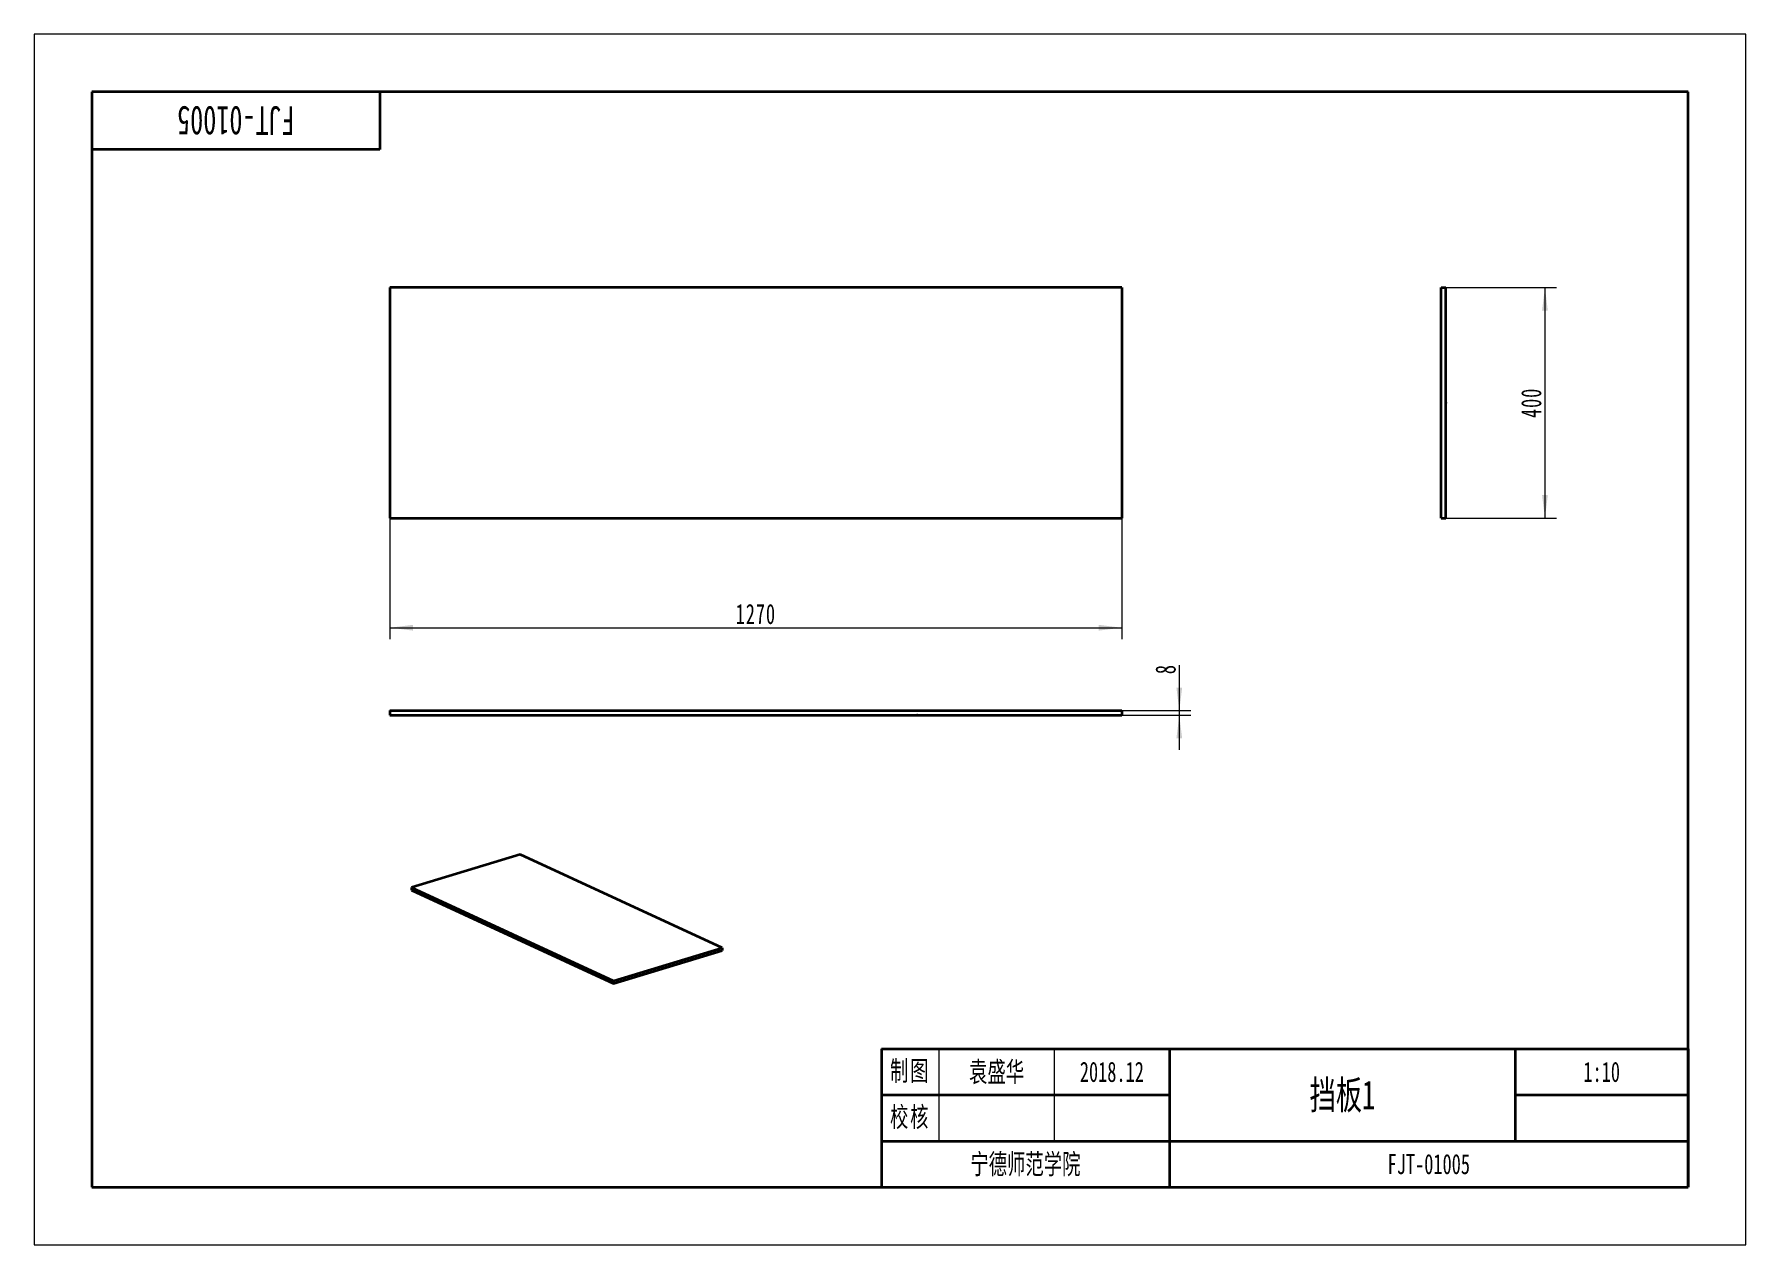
# Model space of a CAD drawing. Header units: millimetres. Extents: x -1485 to 1485, y -1050 to 1050.
import ezdxf
from ezdxf.enums import TextEntityAlignment as Align

# ---------------------------------------------------------------- set-up
doc = ezdxf.new("R2010")
doc.units = ezdxf.units.MM
doc.header["$PDSIZE"] = -5
doc.layers.get('0').update_dxf_attribs({"lineweight": 18})
for name, color, linetype, lineweight in [('尺寸线层', 3, 'Continuous', 18), ('粗实线层', 7, 'Continuous', 35), ('细实线层', 7, 'Continuous', 18)]:
    doc.layers.add(name, color=color, linetype=linetype, lineweight=lineweight)
doc.styles.add('标准', font='', dxfattribs={"width": 0.667})
doc.styles.get('标准').set_extended_font_data('宋体')
doc.dimstyles.new('标准', dxfattribs={"dimscale": 10, "dimtxt": 3.5, "dimasz": 4, "dimexe": 2, "dimexo": 0, "dimtad": 1, "dimdsep": 46, "dimtxsty": '标准', "dimblk": '_CAXARROW', "dimcen": 0, "dimdle": 8, "dimazin": 2, "dimtfac": 0.707107, "dimtdec": 3, "dimtmove": 2, "dimatfit": 3, "dimfxl": 0, "dimfrac": 2, "dimtolj": 1, "dimarcsym": 0})

# ---------------------------------------------------------------- blocks, each defined once
blk = doc.blocks.new('$CAXA_FRAME_13B17AC1$')
at = {"layer": '粗实线层'}
for p, q in [((-138.5, 95), (-138.5, -95)), ((138.5, 95), (-138.5, 95)), ((-88.5, 95), (-88.5, 85)), ((138.5, -95), (138.5, 95)), ((-88.5, 85), (-138.5, 85)), ((-138.5, -95), (138.5, -95))]:
    blk.add_line(p, q, dxfattribs=at)
at = {"layer": '细实线层'}
for p, q in [((148.5, 105), (-148.5, 105)), ((-148.5, 105), (-148.5, -105)), ((148.5, -105), (148.5, 105)), ((-148.5, -105), (148.5, -105))]:
    blk.add_line(p, q, dxfattribs=at)
at = {"layer": '尺寸线层', "style": '标准', "width": 0.667}
blk.add_attdef('图纸编号', text='', height=5.19, rotation=180, dxfattribs=at).set_placement((-113.5, 90), align=Align.MIDDLE_CENTER)
blk = doc.blocks.new('$CAXA_TITLE_151E506F$')
at = {"layer": '粗实线层'}
for p, q in [((-140, 24), (-140, 0)), ((-140, 24), (0, 24)), ((-90, 24), (-90, 0)), ((-30, 24), (-30, 8)), ((0, 24), (0, 0)), ((0, 24), (0, 8)), ((-140, 16), (-90, 16)), ((-30, 16), (0, 16)), ((-140, 8), (0, 8)), ((-140, 0), (0, 0))]:
    blk.add_line(p, q, dxfattribs=at)
at = {"layer": '细实线层'}
for p, q in [((-130, 24), (-130, 8)), ((-110, 24), (-110, 8))]:
    blk.add_line(p, q, dxfattribs=at)
at = {"layer": '尺寸线层', "char_height": 3.481, "width": 18, "attachment_point": 5, "line_spacing_factor": 0.963108, "style": '标准'}
for s, insert in [('\\T1.1;制图', (-135, 20)), ('\\T1.1;校核', (-135, 12))]:
    blk.add_mtext(s, dxfattribs=dict(at, insert=insert))
at = {"layer": '尺寸线层', "style": '标准', "width": 0.667}
for tag, height, p in [('制图签名', 3.63, (-120, 20)), ('制图日期', 3.63, (-100, 20)), ('图纸比例', 3.63, (-15, 20)), ('图纸名称', 5.19, (-60, 16)), ('校核签名', 3.63, (-120, 12)), ('校核日期', 3.63, (-100, 12)), ('重量', 3.63, (-15, 12)), ('院校名称', 3.63, (-115, 4)), ('图纸编号', 3.63, (-45, 4))]:
    blk.add_attdef(tag, text='', height=height, dxfattribs=at).set_placement(p, align=Align.MIDDLE_CENTER)
blk = doc.blocks.new('*X5')
at = {"layer": '尺寸线层', "lineweight": 18}
for points in [[(-867.8, 20.4), (-827.8, 25.4), (-827.8, 15.4)], [(402.2, 20.4), (362.2, 25.4), (362.2, 15.4)]]:
    blk.add_hatch(color=0, dxfattribs=at).paths.add_polyline_path(points, flags=0)
at = {"layer": '尺寸线层', "color": 0, "lineweight": 18}
for p, q in [((-867.8, 210.5), (-867.8, 0.4)), ((402.2, 210.5), (402.2, 0.4)), ((-867.8, 20.4), (402.2, 20.4))]:
    blk.add_line(p, q, dxfattribs=at)
at = {"layer": '尺寸线层', "color": 0, "lineweight": 18, "insert": (-232.8, 44), "char_height": 35, "width": 132.61, "attachment_point": 5, "line_spacing_factor": 1.15057, "style": '标准'}
blk.add_mtext('\\T1.1;1270', dxfattribs=at)
blk = doc.blocks.new('_CAXARROW')
blk.add_hatch(color=0).paths.add_polyline_path([(0, 0), (-1, 0.125), (-1, -0.125)], flags=0)
blk = doc.blocks.new('*X6')
at = {"layer": '尺寸线层', "lineweight": 18}
for points in [[(1136.5, 610.5), (1141.5, 570.5), (1131.5, 570.5)], [(1136.5, 210.5), (1141.5, 250.5), (1131.5, 250.5)]]:
    blk.add_hatch(color=0, dxfattribs=at).paths.add_polyline_path(points, flags=0)
at = {"layer": '尺寸线层', "color": 0, "lineweight": 18}
for p, q in [((964.5, 610.5), (1156.5, 610.5)), ((1136.5, 610.5), (1136.5, 210.5)), ((964.5, 210.5), (1156.5, 210.5))]:
    blk.add_line(p, q, dxfattribs=at)
at = {"layer": '尺寸线层', "color": 0, "lineweight": 18, "insert": (1112.9, 410.5), "char_height": 35, "width": 101.101, "attachment_point": 5, "rotation": 90, "line_spacing_factor": 1.15057, "style": '标准'}
blk.add_mtext('\\T1.1;400', dxfattribs=at)
blk = doc.blocks.new('*X7')
at = {"layer": '尺寸线层', "lineweight": 18}
for points in [[(502, -123.4), (507, -83.4), (497, -83.4)], [(502, -131.4), (507, -171.4), (497, -171.4)]]:
    blk.add_hatch(color=0, dxfattribs=at).paths.add_polyline_path(points, flags=0)
at = {"layer": '尺寸线层', "color": 0, "lineweight": 18}
for p, q in [((502, -44.7), (502, -191.4)), ((402.2, -123.4), (522, -123.4)), ((402.2, -131.4), (522, -131.4))]:
    blk.add_line(p, q, dxfattribs=at)
at = {"layer": '尺寸线层', "color": 0, "lineweight": 18, "insert": (478.4, -51.4), "char_height": 35, "width": 70, "attachment_point": 5, "rotation": 90, "line_spacing_factor": 1.15057, "style": '标准'}
blk.add_mtext('\\T1.1;8', dxfattribs=at)

msp = doc.modelspace()

# ---------------------------------------------------------------- linework, layer by layer
at = {"layer": '粗实线层', "linetype": 'Continuous', "lineweight": 35}
for p, q in [((-867.843, 610.492), (-867.843, 210.492)), ((402.157, 610.492), (-867.843, 610.492)), ((402.157, 610.492), (402.157, 210.492)), ((956.46, 610.492), (964.46, 610.492)), ((956.46, 210.492), (956.46, 610.492)), ((964.46, 210.492), (964.46, 610.492)), ((-867.843, 210.492), (402.157, 210.492)), ((956.46, 210.492), (964.46, 210.492)), ((-867.843, -123.421), (402.157, -123.421)), ((-867.843, -123.421), (-867.843, -131.421)), ((-867.843, -131.421), (402.157, -131.421)), ((402.157, -123.421), (402.157, -131.421)), ((-642.014, -372.882), (-830.564, -430.49)), ((-290.998, -534.804), (-642.014, -372.882)), ((-830.564, -430.49), (-479.548, -592.412)), ((-830.564, -430.49), (-830.564, -434.997)), ((-830.564, -434.997), (-479.548, -596.918)), ((-479.548, -592.412), (-290.998, -534.804)), ((-479.548, -596.918), (-290.998, -539.31)), ((-290.998, -534.804), (-290.998, -539.31)), ((-479.548, -592.412), (-479.548, -596.918))]:
    msp.add_line(p, q, dxfattribs=at)
for p in [(964.46, 410.492), (47.157, -131.421)]:
    msp.add_point(p, dxfattribs=at)

# ---------------------------------------------------------------- block references
at = {"layer": '粗实线层'}
ref = msp.add_blockref('$CAXA_FRAME_13B17AC1$', (0, 0), dxfattribs=dict(at, xscale=10, yscale=10, zscale=10))
ref.add_attrib('图纸编号', 'FJT-01005', dxfattribs={"layer": '尺寸线层', "height": 50, "rotation": 180, "style": '标准', "width": 0.667}).set_placement((-1135, 900), align=Align.MIDDLE_CENTER)
ref = msp.add_blockref('$CAXA_TITLE_151E506F$', (1385, -950), dxfattribs=dict(at, xscale=10, yscale=10, zscale=10))
ref.add_attrib('院校名称', '宁德师范学院', dxfattribs={"layer": '尺寸线层', "height": 35, "style": '标准', "width": 0.667}).set_placement((235, -910), align=Align.MIDDLE_CENTER)
ref.add_attrib('图纸名称', '挡板1', dxfattribs={"layer": '尺寸线层', "height": 50, "style": '标准', "width": 0.667}).set_placement((785, -790), align=Align.MIDDLE_CENTER)
ref.add_attrib('图纸编号', 'FJT-01005', dxfattribs={"layer": '尺寸线层', "height": 35, "style": '标准', "width": 0.667}).set_placement((935, -910), align=Align.MIDDLE_CENTER)
ref.add_attrib('图纸比例', '1:10', dxfattribs={"layer": '尺寸线层', "height": 35, "style": '标准', "width": 0.667}).set_placement((1235, -750), align=Align.MIDDLE_CENTER)
ref.add_attrib('制图签名', '袁盛华', dxfattribs={"layer": '尺寸线层', "height": 35, "style": '标准', "width": 0.667}).set_placement((185, -750), align=Align.MIDDLE_CENTER)
ref.add_attrib('制图日期', '2018.12', dxfattribs={"layer": '尺寸线层', "height": 35, "style": '标准', "width": 0.667}).set_placement((385, -750), align=Align.MIDDLE_CENTER)

# ---------------------------------------------------------------- dimensions: what is measured, and where the dimension line sits
at = {"layer": '尺寸线层', "lineweight": 18}
for base, p1, p2, angle, picture, middle in [((1136.466, 210.492), (964.46, 610.492), (964.46, 210.492), 90, '*X6', (1112.911, 410.492)), ((501.976, -131.421), (402.157, -123.421), (402.157, -131.421), 270, '*X7', (478.421, -51.352))]:
    dim = msp.add_linear_dim(base=base, p1=p1, p2=p2, angle=angle, dimstyle='标准', override={"dimsah": 1, "dimtfill": 1, "dimtzin": 8}, dxfattribs=at)
    dim.commit()
    dim.dimension.update_dxf_attribs({"geometry": picture, "text_midpoint": middle, "dimtype": 160})
dim = msp.add_linear_dim(base=(402.157, 20.383), p1=(-867.843, 210.492), p2=(402.157, 210.492), dimstyle='标准', override={"dimsah": 1, "dimtfill": 1, "dimtzin": 8}, dxfattribs=at)
dim.commit()
dim.dimension.update_dxf_attribs({"geometry": '*X5', "text_midpoint": (-232.843, 44.035), "dimtype": 160})

doc.saveas('drawing.dxf')
